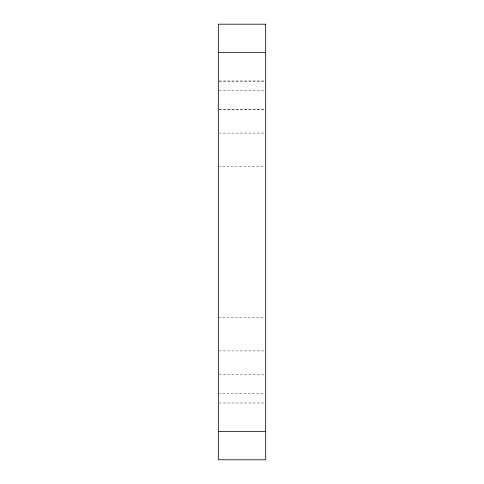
<?xml version="1.0" encoding="UTF-8"?>
<svg xmlns="http://www.w3.org/2000/svg" width="484" height="484" viewBox="0 0 484 484"><rect width="100%" height="100%" fill="white"/><g stroke="black" fill="none" stroke-linecap="round" stroke-linejoin="round"><path stroke-width="0.36" stroke-dasharray="2.42 1.81" d="M219.077 81.016L264.923 81.016M219.077 81.13L265.674 81.13M219.077 90.49L264.923 90.49M219.077 109.311L265.674 109.311M219.077 109.426L264.923 109.426M219.077 133.1L264.923 133.1M218.326 166.242L264.923 166.242M218.326 317.758L264.923 317.758M219.077 350.9L264.923 350.9M219.077 374.574L264.923 374.574M218.326 393.51L264.923 393.51M219.077 402.984L264.923 402.984"/><path stroke-width="0.73" d="M218.326 52.611L265.674 52.611M218.326 431.389L265.674 431.389M265.674 24.2L218.326 24.2L218.326 459.8L265.674 459.8L265.674 24.2"/></g></svg>
